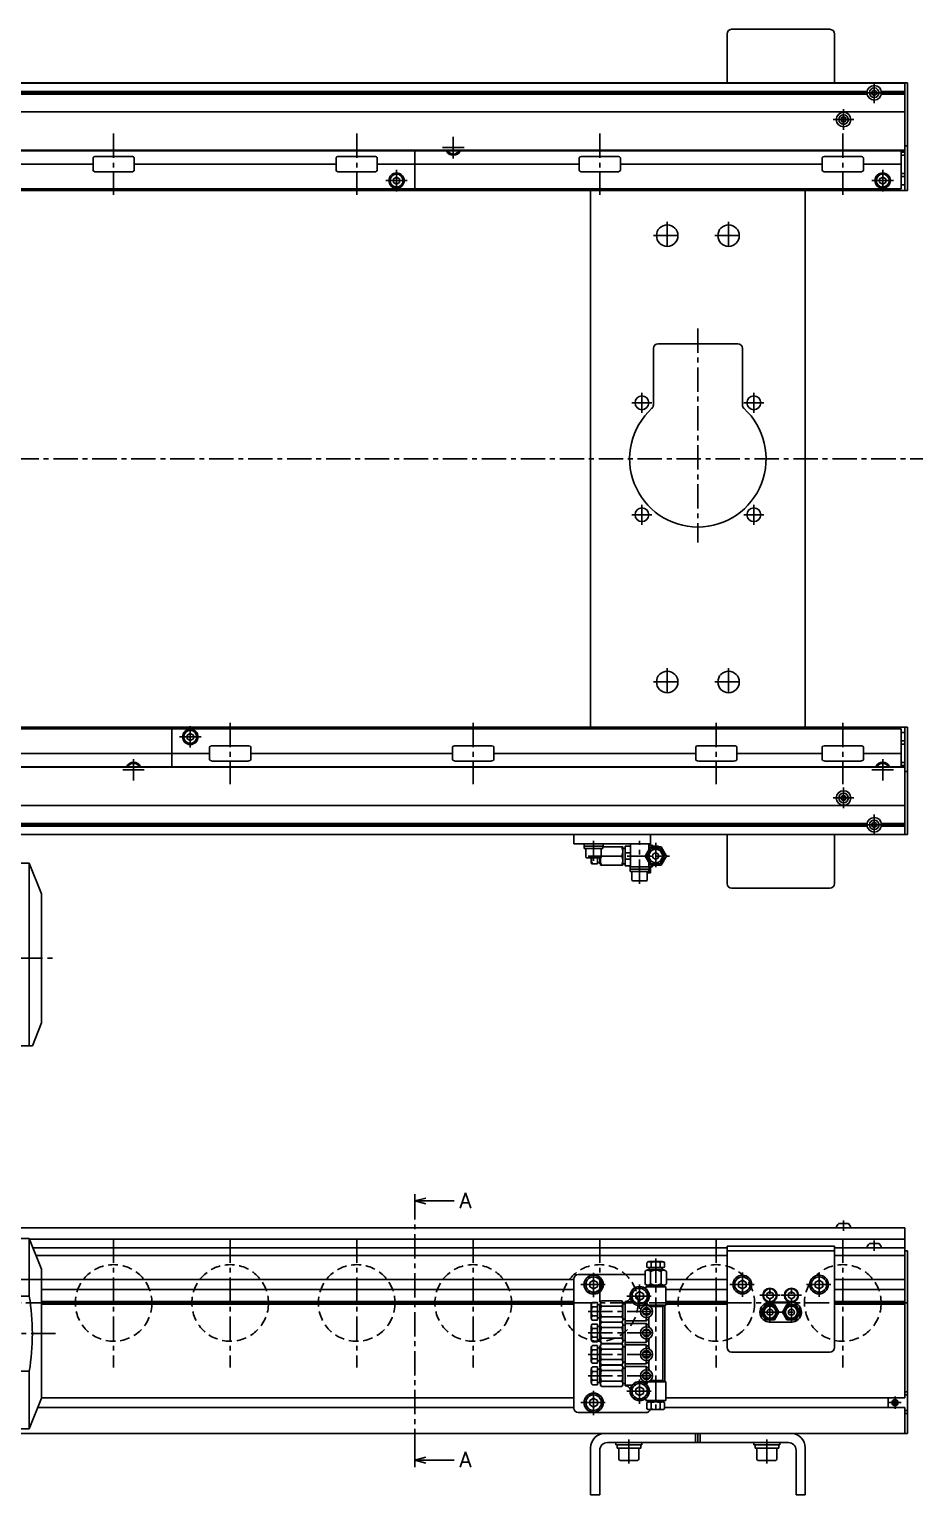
# Model space of a CAD drawing. Extents: x -10 to 1914, y -8 to 1001.
# Drawn here: x 674 to 1257, y 28 to 983 of the extents above; entities that cross this region are included whole.
import ezdxf

# ---------------------------------------------------------------- set-up
doc = ezdxf.new("R2010")
doc.units = 0
doc.header["$LTSCALE"] = 0.5
doc.linetypes.add('CENTER', pattern=[50.8, 31.75, -6.35, 6.35, -6.35])
doc.linetypes.add('DASHED', pattern=[19.05, 12.7, -6.35])
for name, color, linetype in [('MSM_CENTER', 1, 'CENTER'), ('MSM_CONTINUOUS', 7, 'CONTINUOUS'), ('MSM_DASHED', 4, 'DASHED'), ('MSM_PART_NUMBER', 7, 'CONTINUOUS')]:
    doc.layers.add(name, color=color, linetype=linetype)
doc.styles.get("Standard").update_dxf_attribs({"font": 'txt.shx', "height": 10, "bigfont": 'bigfont.shx'})

# ---------------------------------------------------------------- blocks, each defined once
blk = doc.blocks.new('*U88')
at = {"layer": 'MSM_PART_NUMBER'}
blk.add_text('A', height=10, dxfattribs=at).set_placement((954.83, 214.87))
blk = doc.blocks.new('*U89')
at = {"layer": 'MSM_PART_NUMBER'}
blk.add_text('A', height=10, dxfattribs=at).set_placement((954.83, 45.87))

msp = doc.modelspace()

# ---------------------------------------------------------------- linework, layer by layer
at = {"layer": 'MSM_CENTER'}
for p, q in [((1225.25, 948.8), (1225.25, 935.3)), ((1218.5, 942.05), (1232, 942.05)), ((1205.25, 931.3), (1205.25, 917.8)), ((1198.5, 924.55), (1212, 924.55)), ((729.25, 915.5), (729.25, 875.5)), ((887.75, 915.5), (887.75, 875.5)), ((950.75, 899.25), (950.75, 913.25)), ((1046.25, 915.5), (1046.25, 875.5)), ((1204.75, 915.5), (1204.75, 875.5)), ((943.75, 906.25), (957.75, 906.25)), ((913.75, 877.75), (913.75, 891.75)), ((1230.75, 877.75), (1230.75, 891.75)), ((906.75, 884.75), (920.75, 884.75)), ((1223.75, 884.75), (1237.75, 884.75)), ((1090.25, 857.9), (1090.25, 839.9)), ((1130.25, 857.9), (1130.25, 839.9)), ((1081.25, 848.9), (1099.25, 848.9)), ((1121.25, 848.9), (1139.25, 848.9)), ((1110.25, 788.4), (1110.25, 648.9)), ((1073.75, 746.4), (1073.75, 733.4)), ((1146.75, 746.4), (1146.75, 733.4)), ((1067.25, 739.9), (1080.25, 739.9)), ((1140.25, 739.9), (1153.25, 739.9)), ((359.75, 703.4), (1256.85, 703.4)), ((1073.75, 673.4), (1073.75, 660.4)), ((1146.75, 673.4), (1146.75, 660.4)), ((1067.25, 666.9), (1080.25, 666.9)), ((1140.25, 666.9), (1153.25, 666.9)), ((1090.25, 566.9), (1090.25, 548.9)), ((1130.25, 566.9), (1130.25, 548.9)), ((1081.25, 557.9), (1099.25, 557.9)), ((1121.25, 557.9), (1139.25, 557.9)), ((779.25, 515.05), (779.25, 529.05)), ((805.25, 531.3), (805.25, 491.3)), ((963.75, 531.3), (963.75, 491.3)), ((1122.25, 531.3), (1122.25, 491.3)), ((1204.75, 531.3), (1204.75, 491.3)), ((772.25, 522.05), (786.25, 522.05)), ((742.25, 493.55), (742.25, 507.55)), ((1230.75, 493.55), (1230.75, 507.55)), ((735.25, 500.55), (749.25, 500.55)), ((1223.75, 500.55), (1237.75, 500.55)), ((1205.25, 489), (1205.25, 475.5)), ((1198.5, 482.25), (1212, 482.25)), ((1225.25, 471.5), (1225.25, 458)), ((1218.5, 464.75), (1232, 464.75)), ((1042.25, 441.3), (1042.25, 454.4)), ((1072.25, 426.3), (1072.25, 454.4)), ((1082.75, 452.9), (1082.75, 435.9)), ((1038.75, 444.4), (1091.68, 444.4)), ((362.25, 377.75), (692.25, 377.75)), ((925.75, 55), (925.75, 215)), ((1205.25, 206.75), (1205.25, 200)), ((729.25, 195), (729.25, 111)), ((805.25, 195), (805.25, 111)), ((887.75, 195), (887.75, 111)), ((963.75, 195), (963.75, 111)), ((1046.25, 195), (1046.25, 111)), ((1122.25, 195), (1122.25, 111)), ((1204.75, 195), (1204.75, 111)), ((1225.25, 193.75), (1225.25, 187)), ((1082.75, 182), (1082.75, 81.5)), ((1042.25, 156.75), (1042.25, 173.25)), ((1139.25, 156.9), (1139.25, 173.1)), ((1189.25, 156.9), (1189.25, 173.1)), ((1034, 165), (1050.5, 165)), ((1072.25, 149.25), (1072.25, 165.75)), ((1131.15, 165), (1147.35, 165)), ((1157.25, 139.97), (1157.25, 164.6)), ((1171.25, 139.97), (1171.25, 164.6)), ((1181.15, 165), (1197.35, 165)), ((367.25, 153), (1247.25, 153)), ((1064, 157.5), (1080.5, 157.5)), ((1076.75, 141.5), (1076.75, 153.5)), ((1150.65, 158), (1163.84, 158)), ((1164.65, 158), (1177.84, 158)), ((1038.75, 147.5), (1082.75, 147.5)), ((1150.21, 147), (1178.29, 147)), ((1076.75, 127.5), (1076.75, 139.5)), ((472.25, 133), (692.25, 133)), ((1038.75, 133.5), (1082.75, 133.5)), ((1076.75, 113.5), (1076.75, 125.5)), ((1038.75, 119.5), (1082.75, 119.5)), ((1038.75, 105.5), (1082.75, 105.5)), ((1076.75, 99.5), (1076.75, 111.5)), ((1042.25, 79.75), (1042.25, 96.25)), ((1072.25, 87.25), (1072.25, 103.75)), ((1034, 88), (1050.5, 88)), ((1064, 95.5), (1080.5, 95.5)), ((1234.85, 88), (1242.85, 88)), ((1238.85, 84), (1238.85, 92)), ((1065.25, 48.4), (1065.25, 64)), ((1155.25, 48.4), (1155.25, 64))]:
    msp.add_line(p, q, dxfattribs=at)
at = {"layer": 'MSM_CONTINUOUS'}
for p, q in [((1129.25, 948.4), (1129.25, 980.4)), ((1132.25, 983.4), (1196.25, 983.4)), ((1199.25, 948.4), (1199.25, 980.4)), ((1246.85, 948.4), (370.65, 948.4)), ((1245.25, 948.35), (372.25, 948.35)), ((1245.25, 878.4), (1245.25, 948.4)), ((1246.85, 878.4), (1246.85, 948.4)), ((1220.58, 942.92), (396.92, 942.92)), ((1220.58, 941.18), (396.92, 941.18)), ((1220.5, 942.05), (397, 942.05)), ((1225.25, 943.78), (1223.75, 942.92)), ((1223.75, 942.92), (1223.75, 941.18)), ((1223.75, 941.18), (1225.25, 940.32)), ((1226.75, 942.92), (1225.25, 943.78)), ((1225.25, 940.32), (1226.75, 941.18)), ((1226.75, 941.18), (1226.75, 942.92)), ((1245.25, 942.92), (1229.92, 942.92)), ((1245.25, 941.18), (1229.92, 941.18)), ((1245.25, 942.05), (1230, 942.05)), ((1245.25, 929.55), (372.25, 929.55)), ((1204.38, 926.05), (1203.52, 924.55)), ((1203.52, 924.55), (1204.38, 923.05)), ((1204.38, 926.05), (1206.12, 926.05)), ((1204.38, 923.05), (1206.12, 923.05)), ((1206.98, 924.55), (1206.12, 926.05)), ((1206.12, 923.05), (1206.98, 924.55)), ((1245.25, 904.15), (372.25, 904.15)), ((1245.25, 904.55), (422.25, 904.55)), ((715.81, 899.5), (715.81, 891.5)), ((740.72, 900.5), (717.78, 900.5)), ((742.69, 891.5), (742.69, 899.5)), ((874.31, 899.5), (874.31, 891.5)), ((899.22, 900.5), (876.28, 900.5)), ((901.19, 891.5), (901.19, 899.5)), ((925.75, 904.15), (925.75, 879.4)), ((950.75, 903.94), (950.39, 904.15)), ((951.11, 904.15), (950.75, 903.94)), ((1032.81, 899.5), (1032.81, 891.5)), ((1057.72, 900.5), (1034.78, 900.5)), ((1059.69, 891.5), (1059.69, 899.5)), ((1191.31, 899.5), (1191.31, 891.5)), ((1216.22, 900.5), (1193.28, 900.5)), ((1218.19, 891.5), (1218.19, 899.5)), ((1242.75, 904.15), (1242.75, 879.4)), ((1245.25, 903.4), (1242.75, 903.4)), ((1245.25, 901.4), (1242.75, 901.4)), ((1246.85, 907.4), (1245.25, 907.4)), ((715.81, 895.5), (584.19, 895.5)), ((740.72, 890.5), (717.78, 890.5)), ((874.31, 895.5), (742.69, 895.5)), ((899.22, 890.5), (876.28, 890.5)), ((1032.81, 895.5), (901.19, 895.5)), ((1057.72, 890.5), (1034.78, 890.5)), ((1191.31, 895.5), (1059.69, 895.5)), ((1216.22, 890.5), (1193.28, 890.5)), ((1242.75, 895.5), (1218.19, 895.5)), ((1245.25, 889.4), (1242.75, 889.4)), ((1242.75, 879.4), (450.25, 879.4)), ((911.75, 885.9), (913.75, 887.06)), ((911.75, 883.6), (911.75, 885.9)), ((913.75, 882.44), (911.75, 883.6)), ((913.75, 887.06), (915.75, 885.9)), ((915.75, 883.6), (913.75, 882.44)), ((915.75, 885.9), (915.75, 883.6)), ((1228.75, 885.9), (1230.75, 887.06)), ((1228.75, 883.6), (1228.75, 885.9)), ((1230.75, 882.44), (1228.75, 883.6)), ((1230.75, 887.06), (1232.75, 885.9)), ((1232.75, 883.6), (1230.75, 882.44)), ((1232.75, 885.9), (1232.75, 883.6)), ((1245.25, 887.4), (1242.75, 887.4)), ((1245.25, 881.9), (1242.75, 881.9)), ((1246.85, 878.4), (450.25, 878.4)), ((1040.25, 528.4), (1040.25, 878.4)), ((1180.25, 528.4), (1180.25, 878.4)), ((1081.25, 775.4), (1081.25, 738.5)), ((1136.25, 778.4), (1084.25, 778.4)), ((1139.25, 738.5), (1139.25, 775.4)), ((1246.85, 528.4), (450.25, 528.4)), ((450.25, 527.4), (1242.75, 527.4)), ((767.25, 502.65), (767.25, 527.4)), ((1242.75, 502.65), (1242.75, 527.4)), ((1245.25, 458.4), (1245.25, 528.4)), ((1246.85, 458.4), (1246.85, 528.4)), ((777.25, 523.2), (779.25, 524.36)), ((777.25, 520.9), (777.25, 523.2)), ((779.25, 519.74), (777.25, 520.9)), ((779.25, 524.36), (781.25, 523.2)), ((781.25, 520.9), (779.25, 519.74)), ((781.25, 523.2), (781.25, 520.9)), ((793.78, 516.3), (816.72, 516.3)), ((952.28, 516.3), (975.22, 516.3)), ((1110.78, 516.3), (1133.72, 516.3)), ((1193.28, 516.3), (1216.22, 516.3)), ((1245.25, 524.9), (1242.75, 524.9)), ((1245.25, 519.4), (1242.75, 519.4)), ((1245.25, 517.4), (1242.75, 517.4)), ((660.19, 511.3), (791.81, 511.3)), ((791.81, 515.3), (791.81, 507.3)), ((818.69, 507.3), (818.69, 515.3)), ((818.69, 511.3), (950.31, 511.3)), ((950.31, 515.3), (950.31, 507.3)), ((977.19, 507.3), (977.19, 515.3)), ((977.19, 511.3), (1108.81, 511.3)), ((1108.81, 515.3), (1108.81, 507.3)), ((1135.69, 507.3), (1135.69, 515.3)), ((1135.69, 511.3), (1191.31, 511.3)), ((1191.31, 515.3), (1191.31, 507.3)), ((1218.19, 507.3), (1218.19, 515.3)), ((1218.19, 511.3), (1242.75, 511.3)), ((1245.25, 502.65), (372.25, 502.65)), ((1245.25, 502.25), (422.25, 502.25)), ((741.89, 502.65), (742.25, 502.86)), ((742.25, 502.86), (742.61, 502.65)), ((793.78, 506.3), (816.72, 506.3)), ((952.28, 506.3), (975.22, 506.3)), ((1110.78, 506.3), (1133.72, 506.3)), ((1193.28, 506.3), (1216.22, 506.3)), ((1230.39, 502.65), (1230.75, 502.86)), ((1230.75, 502.86), (1231.11, 502.65)), ((1245.25, 505.4), (1242.75, 505.4)), ((1245.25, 503.4), (1242.75, 503.4)), ((1246.85, 499.4), (1245.25, 499.4)), ((1204.38, 483.75), (1203.52, 482.25)), ((1203.52, 482.25), (1204.38, 480.75)), ((1206.12, 483.75), (1204.38, 483.75)), ((1206.12, 480.75), (1204.38, 480.75)), ((1206.98, 482.25), (1206.12, 483.75)), ((1206.12, 480.75), (1206.98, 482.25)), ((1245.25, 477.25), (372.25, 477.25)), ((1220.58, 465.62), (396.92, 465.62)), ((1220.58, 463.88), (396.92, 463.88)), ((1220.5, 464.75), (397, 464.75)), ((1225.25, 466.48), (1223.75, 465.62)), ((1223.75, 465.62), (1223.75, 463.88)), ((1223.75, 463.88), (1225.25, 463.02)), ((1226.75, 465.62), (1225.25, 466.48)), ((1225.25, 463.02), (1226.75, 463.88)), ((1226.75, 463.88), (1226.75, 465.62)), ((1245.25, 465.62), (1229.92, 465.62)), ((1245.25, 463.88), (1229.92, 463.88)), ((1245.25, 464.75), (1230, 464.75)), ((1246.85, 458.4), (370.65, 458.4)), ((1245.25, 458.45), (372.25, 458.45)), ((1029.25, 458.4), (1029.25, 452.4)), ((1079.25, 452.4), (1029.25, 452.4)), ((1036, 452.4), (1036, 450.8)), ((1036, 450.8), (1048.5, 450.8)), ((1036.15, 450.8), (1036.15, 449.3)), ((1036.15, 449.3), (1048.35, 449.3)), ((1037.25, 449.3), (1037.25, 443.8)), ((1047.25, 443.8), (1047.25, 449.3)), ((1048.35, 449.3), (1048.35, 450.8)), ((1061.25, 450.4), (1048.35, 450.4)), ((1048.5, 450.8), (1048.5, 452.4)), ((1061.25, 450.4), (1061.25, 438.4)), ((1062.75, 449.4), (1061.25, 449.4)), ((1066.25, 450.9), (1062.75, 450.9)), ((1062.75, 450.9), (1062.75, 437.9)), ((1066.25, 452.4), (1066.25, 437.4)), ((1075.82, 444.4), (1079.29, 450.4)), ((1076.98, 444.4), (1079.86, 449.4)), ((1078.25, 448.61), (1078.25, 452.4)), ((1078.25, 451.4), (1080.75, 451.4)), ((1079.25, 458.4), (1079.25, 452.4)), ((1079.29, 450.4), (1086.21, 450.4)), ((1079.86, 449.4), (1085.64, 449.4)), ((1080.75, 450.58), (1080.75, 451.4)), ((1085.64, 449.4), (1088.52, 444.4)), ((1086.21, 450.4), (1089.68, 444.4)), ((1129.25, 458.4), (1129.25, 426.4)), ((1199.25, 458.4), (1199.25, 426.4)), ((674.25, 439.75), (630.25, 439.75)), ((682.25, 419.75), (674.25, 439.75)), ((674.25, 439.75), (674.25, 320.75)), ((1037.75, 443.3), (1046.75, 443.3)), ((1040.75, 443.3), (1040.75, 440)), ((1044.75, 443.3), (1044.75, 439.4)), ((1044.75, 440.15), (1046.25, 440.15)), ((1046.25, 443.3), (1046.25, 439.4)), ((1046.75, 443.3), (1046.75, 438.4)), ((1060.71, 444.4), (1047.29, 444.4)), ((1066.25, 446.4), (1062.75, 446.4)), ((1066.25, 442.4), (1062.75, 442.4)), ((1079.29, 438.4), (1075.82, 444.4)), ((1079.86, 439.4), (1076.98, 444.4)), ((1078.25, 437.4), (1078.25, 440.19)), ((1088.52, 444.4), (1085.64, 439.4)), ((1089.68, 444.4), (1086.21, 438.4)), ((1044.75, 439.4), (1040.87, 439.4)), ((1046.25, 439.4), (1046.75, 439.4)), ((1046.75, 438.4), (1061.25, 438.4)), ((1061.25, 439.4), (1062.75, 439.4)), ((1062.75, 437.9), (1066.25, 437.9)), ((1066, 437.4), (1080.75, 437.4)), ((1066, 437.4), (1066, 435.8)), ((1066, 435.8), (1078.5, 435.8)), ((1066.15, 435.8), (1066.15, 434.3)), ((1066.15, 434.3), (1078.35, 434.3)), ((1067.25, 434.3), (1067.25, 428.9)), ((1077.25, 428.9), (1077.25, 434.3)), ((1079.25, 433.4), (1077.25, 433.4)), ((1078.35, 434.3), (1078.35, 435.8)), ((1078.5, 435.8), (1078.5, 437.4)), ((1078.5, 436.4), (1078.75, 436.4)), ((1078.75, 433.4), (1078.75, 436.4)), ((1079.25, 433.4), (1079.25, 437.4)), ((1086.21, 438.4), (1079.29, 438.4)), ((1085.64, 439.4), (1079.86, 439.4)), ((1080.75, 437.4), (1080.75, 438.4)), ((1067.85, 428.3), (1076.65, 428.3)), ((1196.25, 423.4), (1132.25, 423.4)), ((682.25, 419.75), (682.25, 335.75)), ((676.25, 320.75), (682.25, 335.75)), ((676.25, 320.75), (531.25, 320.75)), ((925.75, 215), (925.75, 224)), ((925.75, 219.5), (932.75, 221.38)), ((925.75, 219.5), (951.35, 219.5)), ((932.75, 217.62), (925.75, 219.5)), ((1245.25, 202), (372.25, 202)), ((1208.37, 204.75), (1202.12, 204.75)), ((1245.25, 91.25), (1245.25, 202)), ((674.25, 195), (630.25, 195)), ((682.25, 175), (674.25, 195)), ((674.25, 195), (674.25, 157.39)), ((1245.25, 194.6), (674.41, 194.6)), ((1228.37, 191.75), (1222.12, 191.75)), ((1129.25, 189), (676.65, 189)), ((1129.25, 184), (678.65, 184)), ((1199.25, 190), (1129.25, 190)), ((1129.25, 124), (1129.25, 190)), ((1199.25, 187), (1129.25, 187)), ((1199.25, 124), (1199.25, 190)), ((1245.25, 189), (1199.25, 189)), ((1245.25, 184), (1199.25, 184)), ((1246.85, 187), (1245.25, 187)), ((1246.85, 68), (1246.85, 187)), ((682.25, 175), (682.25, 91)), ((1075.82, 173.5), (1075.82, 165.5)), ((1076.98, 179.2), (1076.98, 176.3)), ((1087.95, 174.5), (1077.55, 174.5)), ((1087.15, 180), (1078.35, 180)), ((1078.48, 176), (1087.02, 176)), ((1078.5, 176), (1078.5, 174.5)), ((1079.29, 173.5), (1079.29, 165.5)), ((1079.86, 179.2), (1079.86, 176.3)), ((1085.64, 179.2), (1085.64, 176.3)), ((1086.21, 173.5), (1086.21, 165.5)), ((1087, 174.5), (1087, 176)), ((1088.52, 179.2), (1088.52, 176.3)), ((1089.68, 173.5), (1089.68, 165.5)), ((1029.25, 168.25), (667.25, 168.25)), ((1029.25, 168.5), (1029.25, 84.5)), ((1075.82, 171.5), (1032.25, 171.5)), ((1042.25, 167.89), (1039.75, 166.44)), ((1039.75, 166.44), (1039.75, 163.56)), ((1039.75, 163.56), (1042.25, 162.11)), ((1044.75, 166.44), (1042.25, 167.89)), ((1042.25, 162.11), (1044.75, 163.56)), ((1044.75, 163.56), (1044.75, 166.44)), ((1076.25, 163.5), (1076.25, 162.3)), ((1089.25, 163.5), (1076.25, 163.5)), ((1087.95, 164.5), (1077.55, 164.5)), ((1077.75, 164.5), (1077.75, 163.5)), ((1087.75, 163.5), (1087.75, 164.5)), ((1089.25, 151.5), (1089.25, 163.5)), ((1129.25, 168.25), (1089.68, 168.25)), ((1136.75, 166.44), (1139.25, 167.89)), ((1136.75, 163.56), (1136.75, 166.44)), ((1139.25, 162.11), (1136.75, 163.56)), ((1139.25, 167.89), (1141.75, 166.44)), ((1141.75, 163.56), (1139.25, 162.11)), ((1141.75, 163.56), (1141.75, 166.44)), ((1186.75, 166.44), (1189.25, 167.89)), ((1186.75, 163.56), (1186.75, 166.44)), ((1189.25, 162.11), (1186.75, 163.56)), ((1189.25, 167.89), (1191.75, 166.44)), ((1191.75, 163.56), (1189.25, 162.11)), ((1191.75, 163.56), (1191.75, 166.44)), ((1245.25, 168.25), (1199.25, 168.25)), ((674.25, 157.39), (664.75, 157.39)), ((1029.25, 161.75), (682.25, 161.75)), ((1029.25, 153.87), (682.25, 153.87)), ((1029.25, 153), (682.25, 153)), ((1044.75, 153.27), (1041.55, 153.27)), ((1044.75, 153.27), (1044.75, 141.73)), ((1047.29, 154.43), (1046.75, 153.5)), ((1046.75, 153.5), (1046.75, 141.5)), ((1060.71, 154.43), (1047.29, 154.43)), ((1061.25, 153.5), (1060.71, 154.43)), ((1061.25, 153.5), (1061.25, 141.5)), ((1062.75, 154), (1062.75, 99)), ((1063.25, 154), (1062.75, 154)), ((1067.3, 153.68), (1062.75, 153.68)), ((1072.25, 160.39), (1069.75, 158.94)), ((1069.75, 158.94), (1069.75, 156.06)), ((1069.75, 156.06), (1072.25, 154.61)), ((1074.75, 158.94), (1072.25, 160.39)), ((1072.25, 154.61), (1074.75, 156.06)), ((1074.75, 156.06), (1074.75, 158.94)), ((1076.55, 152.96), (1076.55, 151.49)), ((1129.25, 161.75), (1089.25, 161.75)), ((1129.25, 153.87), (1089.25, 153.87)), ((1129.25, 153), (1089.25, 153)), ((1155.25, 159.15), (1157.25, 160.31)), ((1155.25, 156.85), (1155.25, 159.15)), ((1157.25, 155.69), (1155.25, 156.85)), ((1157.25, 160.31), (1159.25, 159.15)), ((1159.25, 156.85), (1157.25, 155.69)), ((1158.18, 153.5), (1170.32, 153.5)), ((1159.25, 156.85), (1159.25, 159.15)), ((1169.25, 159.15), (1171.25, 160.31)), ((1169.25, 156.85), (1169.25, 159.15)), ((1171.25, 155.69), (1169.25, 156.85)), ((1171.25, 160.31), (1173.25, 159.15)), ((1173.25, 156.85), (1171.25, 155.69)), ((1173.25, 156.85), (1173.25, 159.15)), ((1245.25, 161.75), (1199.25, 161.75)), ((1245.25, 153.87), (1199.25, 153.87)), ((1245.25, 153), (1199.25, 153)), ((1029.25, 152.13), (682.25, 152.13)), ((1040.75, 151.9), (1040.75, 143.1)), ((1044.75, 150.39), (1041.55, 150.39)), ((1044.75, 144.61), (1041.55, 144.61)), ((1046.25, 151.75), (1044.75, 151.75)), ((1046.75, 152.5), (1046.25, 152.5)), ((1046.25, 152.5), (1046.25, 142.5)), ((1060.71, 150.96), (1047.29, 150.96)), ((1060.71, 144.04), (1047.29, 144.04)), ((1062.75, 152.5), (1061.25, 152.5)), ((1078.75, 149), (1074.75, 149)), ((1074.75, 146), (1078.75, 146)), ((1076.55, 143.51), (1076.55, 141.32)), ((1077.6, 151.5), (1077.79, 151.36)), ((1089.25, 151.5), (1077.6, 151.5)), ((1078.56, 143.93), (1078.17, 142.91)), ((1087.33, 150.63), (1079.24, 150.63)), ((1087.33, 150.63), (1088.75, 151.4)), ((1087.33, 102.37), (1087.33, 150.63)), ((1088.75, 151.21), (1089.25, 151.5)), ((1088.75, 101.6), (1088.75, 151.4)), ((1129.25, 152.13), (1089.25, 152.13)), ((1154.35, 152.03), (1151.44, 147)), ((1151.44, 147), (1154.35, 141.97)), ((1151.75, 150.46), (1151.75, 147.53)), ((1151.75, 146.47), (1151.75, 143.54)), ((1152.63, 147), (1154.94, 151)), ((1154.94, 143), (1152.63, 147)), ((1160.15, 152.03), (1154.35, 152.03)), ((1154.94, 151), (1159.56, 151)), ((1159.56, 151), (1161.87, 147)), ((1161.87, 147), (1159.56, 143)), ((1163.06, 147), (1160.15, 152.03)), ((1160.15, 141.97), (1163.06, 147)), ((1168.35, 152.03), (1165.44, 147)), ((1165.44, 147), (1168.35, 141.97)), ((1166.63, 147), (1168.94, 151)), ((1168.94, 143), (1166.63, 147)), ((1174.15, 152.03), (1168.35, 152.03)), ((1168.94, 151), (1173.56, 151)), ((1173.56, 151), (1175.87, 147)), ((1175.87, 147), (1173.56, 143)), ((1177.06, 147), (1174.15, 152.03)), ((1174.15, 141.97), (1177.06, 147)), ((1176.75, 147.53), (1176.75, 150.46)), ((1176.75, 149.83), (1177.02, 149.98)), ((1177.14, 149.76), (1176.75, 149.54)), ((1176.75, 143.54), (1176.75, 146.47)), ((1245.25, 152.13), (1199.25, 152.13)), ((1040.75, 137.9), (1040.75, 129.1)), ((1044.75, 141.73), (1041.55, 141.73)), ((1044.75, 139.27), (1041.55, 139.27)), ((1044.75, 136.39), (1041.55, 136.39)), ((1044.75, 143.25), (1046.25, 143.25)), ((1044.75, 139.27), (1044.75, 127.73)), ((1046.25, 137.75), (1044.75, 137.75)), ((1046.25, 142.5), (1046.75, 142.5)), ((1046.75, 138.5), (1046.25, 138.5)), ((1046.25, 138.5), (1046.25, 128.5)), ((1046.75, 141.5), (1047.29, 140.57)), ((1047.29, 140.43), (1046.75, 139.5)), ((1046.75, 139.5), (1046.75, 127.5)), ((1060.71, 140.57), (1047.29, 140.57)), ((1060.71, 140.43), (1047.29, 140.43)), ((1060.71, 136.96), (1047.29, 136.96)), ((1060.71, 140.57), (1061.25, 141.5)), ((1061.25, 139.5), (1060.71, 140.43)), ((1061.25, 142.5), (1062.75, 142.5)), ((1061.25, 139.5), (1061.25, 127.5)), ((1062.75, 138.5), (1061.25, 138.5)), ((1062.75, 141.32), (1076.55, 141.32)), ((1076.55, 139.68), (1062.75, 139.68)), ((1078.75, 135), (1074.75, 135)), ((1076.55, 139.68), (1076.55, 137.49)), ((1078.17, 142.91), (1078.17, 138.09)), ((1154.35, 141.97), (1160.15, 141.97)), ((1159.56, 143), (1154.94, 143)), ((1171.25, 140.5), (1157.25, 140.5)), ((1168.35, 141.97), (1174.15, 141.97)), ((1173.56, 143), (1168.94, 143)), ((1044.75, 130.61), (1041.55, 130.61)), ((1044.75, 127.73), (1041.55, 127.73)), ((1044.75, 125.27), (1041.55, 125.27)), ((1044.75, 129.25), (1046.25, 129.25)), ((1044.75, 125.27), (1044.75, 113.73)), ((1046.25, 128.5), (1046.75, 128.5)), ((1046.75, 124.5), (1046.25, 124.5)), ((1046.25, 124.5), (1046.25, 114.5)), ((1046.75, 127.5), (1047.29, 126.57)), ((1047.29, 126.43), (1046.75, 125.5)), ((1046.75, 125.5), (1046.75, 113.5)), ((1060.71, 130.04), (1047.29, 130.04)), ((1060.71, 126.57), (1047.29, 126.57)), ((1060.71, 126.43), (1047.29, 126.43)), ((1060.71, 126.57), (1061.25, 127.5)), ((1061.25, 125.5), (1060.71, 126.43)), ((1061.25, 128.5), (1062.75, 128.5)), ((1061.25, 125.5), (1061.25, 113.5)), ((1062.75, 124.5), (1061.25, 124.5)), ((1062.75, 127.32), (1076.55, 127.32)), ((1076.55, 125.68), (1062.75, 125.68)), ((1074.75, 132), (1078.75, 132)), ((1076.55, 129.51), (1076.55, 127.32)), ((1076.55, 125.68), (1076.55, 123.49)), ((1078.17, 128.91), (1078.17, 124.09)), ((1040.75, 123.9), (1040.75, 115.1)), ((1044.75, 122.39), (1041.55, 122.39)), ((1044.75, 116.61), (1041.55, 116.61)), ((1046.25, 123.75), (1044.75, 123.75)), ((1044.75, 115.25), (1046.25, 115.25)), ((1060.71, 122.96), (1047.29, 122.96)), ((1060.71, 116.04), (1047.29, 116.04)), ((1078.75, 121), (1074.75, 121)), ((1074.75, 118), (1078.75, 118)), ((1076.55, 115.51), (1076.55, 113.32)), ((1078.17, 114.91), (1078.17, 110.09)), ((1196.25, 121), (1132.25, 121)), ((664.75, 108.61), (674.25, 108.61)), ((674.25, 108.61), (674.25, 71)), ((1040.75, 109.9), (1040.75, 101.1)), ((1044.75, 113.73), (1041.55, 113.73)), ((1044.75, 111.27), (1041.55, 111.27)), ((1044.75, 108.39), (1041.55, 108.39)), ((1044.75, 111.27), (1044.75, 99.73)), ((1046.25, 109.75), (1044.75, 109.75)), ((1046.25, 114.5), (1046.75, 114.5)), ((1046.75, 110.5), (1046.25, 110.5)), ((1046.25, 110.5), (1046.25, 100.5)), ((1046.75, 113.5), (1047.29, 112.57)), ((1047.29, 112.43), (1046.75, 111.5)), ((1046.75, 111.5), (1046.75, 99.5)), ((1060.71, 112.57), (1047.29, 112.57)), ((1060.71, 112.43), (1047.29, 112.43)), ((1060.71, 108.96), (1047.29, 108.96)), ((1060.71, 112.57), (1061.25, 113.5)), ((1061.25, 111.5), (1060.71, 112.43)), ((1061.25, 114.5), (1062.75, 114.5)), ((1061.25, 111.5), (1061.25, 99.5)), ((1062.75, 110.5), (1061.25, 110.5)), ((1062.75, 113.32), (1076.55, 113.32)), ((1076.55, 111.68), (1062.75, 111.68)), ((1078.75, 107), (1074.75, 107)), ((1076.55, 111.68), (1076.55, 109.49)), ((1044.75, 102.61), (1041.55, 102.61)), ((1044.75, 99.73), (1041.55, 99.73)), ((1044.75, 101.25), (1046.25, 101.25)), ((1046.25, 100.5), (1046.75, 100.5)), ((1046.75, 99.5), (1047.29, 98.57)), ((1060.71, 102.04), (1047.29, 102.04)), ((1060.71, 98.57), (1047.29, 98.57)), ((1060.71, 98.57), (1061.25, 99.5)), ((1061.25, 100.5), (1062.75, 100.5)), ((1062.75, 99.32), (1067.3, 99.32)), ((1062.75, 99), (1063.25, 99)), ((1072.25, 98.39), (1069.75, 96.94)), ((1069.75, 96.94), (1069.75, 94.06)), ((1074.75, 96.94), (1072.25, 98.39)), ((1074.75, 104), (1078.75, 104)), ((1074.75, 94.06), (1074.75, 96.94)), ((1076.55, 101.51), (1076.55, 100.04)), ((1077.6, 101.5), (1077.79, 101.64)), ((1089.25, 101.5), (1077.6, 101.5)), ((1087.33, 102.37), (1079.24, 102.37)), ((1088.75, 101.6), (1087.33, 102.37)), ((1089.25, 101.5), (1088.75, 101.79)), ((1089.25, 89.5), (1089.25, 101.5)), ((674.25, 71), (682.25, 91)), ((1029.25, 91.25), (682.25, 91.25)), ((1042.25, 90.89), (1039.75, 89.44)), ((1039.75, 89.44), (1039.75, 86.56)), ((1039.75, 86.56), (1042.25, 85.11)), ((1044.75, 89.44), (1042.25, 90.89)), ((1042.25, 85.11), (1044.75, 86.56)), ((1044.75, 86.56), (1044.75, 89.44)), ((1069.75, 94.06), (1072.25, 92.61)), ((1072.25, 92.61), (1074.75, 94.06)), ((1076.25, 90.7), (1076.25, 89.5)), ((1089.25, 89.5), (1076.25, 89.5)), ((1077.75, 88.5), (1076.98, 88.05)), ((1076.98, 88.05), (1076.98, 83.95)), ((1077.75, 89.5), (1077.75, 88.5)), ((1087.75, 88.5), (1077.75, 88.5)), ((1079.86, 88.05), (1079.86, 83.95)), ((1085.64, 88.05), (1085.64, 83.95)), ((1087.75, 88.5), (1087.75, 89.5)), ((1088.52, 88.05), (1087.75, 88.5)), ((1088.52, 88.05), (1088.52, 83.95)), ((1245.25, 91.25), (1089.25, 91.25)), ((1234.25, 90), (1234.25, 86)), ((1238.27, 89), (1237.7, 88)), ((1237.7, 88), (1238.27, 87)), ((1239.43, 89), (1238.27, 89)), ((1238.27, 87), (1239.43, 87)), ((1240, 88), (1239.43, 89)), ((1239.43, 87), (1240, 88)), ((1246.85, 95), (1245.25, 95)), ((1245.25, 93), (1246.85, 93)), ((1029.25, 84.75), (679.75, 84.75)), ((1032.25, 81.5), (1076.25, 81.5)), ((1076.98, 83.95), (1077.75, 83.5)), ((1087.75, 83.5), (1077.75, 83.5)), ((1087.75, 83.5), (1088.52, 83.95)), ((1245.25, 84.75), (1088.52, 84.75)), ((1245.25, 68), (1245.25, 84.75)), ((1245.25, 83), (1246.85, 83)), ((1246.85, 81), (1245.25, 81)), ((1246.85, 68), (472.25, 68)), ((630.25, 71), (674.25, 71)), ((1108.75, 62), (1108.75, 68)), ((1110.25, 62), (1110.25, 68)), ((1111.75, 62), (1111.75, 68)), ((1040.25, 58.5), (1040.25, 28)), ((1169.25, 62), (1051.25, 62)), ((1056.75, 62), (1056.75, 60.4)), ((1073.75, 60.4), (1056.75, 60.4)), ((1057.55, 60.4), (1057.55, 58.4)), ((1072.95, 58.4), (1057.55, 58.4)), ((1058.75, 58.4), (1058.75, 51.2)), ((1071.75, 51.2), (1071.75, 58.4)), ((1072.95, 58.4), (1072.95, 60.4)), ((1073.75, 60.4), (1073.75, 62)), ((1146.75, 62), (1146.75, 60.4)), ((1163.75, 60.4), (1146.75, 60.4)), ((1147.55, 60.4), (1147.55, 58.4)), ((1162.95, 58.4), (1147.55, 58.4)), ((1148.75, 58.4), (1148.75, 51.2)), ((1161.75, 51.2), (1161.75, 58.4)), ((1162.95, 58.4), (1162.95, 60.4)), ((1163.75, 60.4), (1163.75, 62)), ((1180.25, 58.5), (1180.25, 28)), ((925.75, 46), (925.75, 55)), ((925.75, 50.5), (932.75, 52.38)), ((932.75, 48.62), (925.75, 50.5)), ((925.75, 50.5), (951.35, 50.5)), ((1046.25, 57), (1046.25, 28)), ((1070.95, 50.4), (1059.55, 50.4)), ((1160.95, 50.4), (1149.55, 50.4)), ((1174.25, 28), (1174.25, 57)), ((1046.25, 28), (1040.25, 28)), ((1180.25, 28), (1174.25, 28))]:
    msp.add_line(p, q, dxfattribs=at)
for centre, radius in [((1225.25, 942.05), 4.75), ((1225.25, 942.05), 3.13), ((1205.25, 924.55), 4.75), ((1205.25, 924.55), 3.13), ((913.75, 884.75), 5), ((913.75, 884.75), 4.25), ((1230.75, 884.75), 5), ((1230.75, 884.75), 4.25), ((1090.25, 848.9), 7), ((1130.25, 848.9), 7), ((1073.75, 739.9), 4.5), ((1146.75, 739.9), 4.5), ((1073.75, 666.9), 4.5), ((1146.75, 666.9), 4.5), ((1090.25, 557.9), 7), ((1130.25, 557.9), 7), ((779.25, 522.05), 5), ((779.25, 522.05), 4.25), ((1205.25, 482.25), 4.75), ((1205.25, 482.25), 3.13), ((1225.25, 464.75), 4.75), ((1225.25, 464.75), 3.13), ((1082.75, 444.4), 4.4), ((1082.75, 444.4), 2), ((1042.25, 165), 6.25), ((1042.25, 165), 6.1), ((1042.25, 165), 5), ((1072.25, 157.5), 6.25), ((1072.25, 157.5), 6.1), ((1072.25, 157.5), 5), ((1139.25, 165), 6.1), ((1139.25, 165), 5), ((1157.25, 158), 4.6), ((1171.25, 158), 4.6), ((1189.25, 165), 6.1), ((1189.25, 165), 5), ((1157.25, 158), 4.25), ((1171.25, 158), 4.25), ((1076.75, 147.5), 4), ((1076.75, 147.5), 2.5), ((1157.25, 147), 3.9), ((1157.25, 147), 2), ((1171.25, 147), 3.9), ((1171.25, 147), 2), ((1076.75, 133.5), 4), ((1076.75, 133.5), 2.5), ((1076.75, 119.5), 4), ((1076.75, 119.5), 2.5), ((1076.75, 105.5), 4), ((1076.75, 105.5), 2.5), ((1072.25, 95.5), 6.25), ((1072.25, 95.5), 6.1), ((1072.25, 95.5), 5), ((1042.25, 88), 6.25), ((1042.25, 88), 6.1), ((1042.25, 88), 5), ((1238.85, 88), 2), ((1238.85, 88), 1.6)]:
    msp.add_circle(centre, radius, dxfattribs=at)
for centre, radius, start, end in [((1132.25, 980.4), 3, 90, 180), ((1196.25, 980.4), 3, 0, 90), ((716.68, 899.38), 0.882, 115.53281, 172.10275), ((717.76, 897.09), 3.41, 89.66873, 115.24537), ((740.74, 897.09), 3.41, 64.75463, 90.33127), ((741.82, 899.38), 0.882, 7.89725, 64.46719), ((875.18, 899.38), 0.882, 115.53281, 172.10275), ((876.26, 897.09), 3.41, 89.66873, 115.24537), ((899.24, 897.09), 3.41, 64.75463, 90.33127), ((900.32, 899.38), 0.882, 7.89725, 64.46719), ((950.75, 906.25), 5, 204.83459, 335.16541), ((950.75, 906.25), 4.25, 209.61158, 330.38842), ((1033.68, 899.38), 0.882, 115.53281, 172.10275), ((1034.76, 897.09), 3.41, 89.66873, 115.24537), ((1057.74, 897.09), 3.41, 64.75463, 90.33127), ((1058.82, 899.38), 0.882, 7.89725, 64.46719), ((1192.18, 899.38), 0.882, 115.53281, 172.10275), ((1193.26, 897.09), 3.41, 89.66873, 115.24537), ((1216.24, 897.09), 3.41, 64.75463, 90.33127), ((1217.32, 899.38), 0.882, 7.89725, 64.46719), ((716.68, 891.62), 0.882, 187.89725, 244.46719), ((717.76, 893.91), 3.41, 244.75463, 270.33127), ((740.74, 893.91), 3.41, 269.66873, 295.24537), ((741.82, 891.62), 0.882, 295.53281, 352.10275), ((875.18, 891.62), 0.882, 187.89725, 244.46719), ((876.26, 893.91), 3.41, 244.75463, 270.33127), ((899.24, 893.91), 3.41, 269.66873, 295.24537), ((900.32, 891.62), 0.882, 295.53281, 352.10275), ((1033.68, 891.62), 0.882, 187.89725, 244.46719), ((1034.76, 893.91), 3.41, 244.75463, 270.33127), ((1057.74, 893.91), 3.41, 269.66873, 295.24537), ((1058.82, 891.62), 0.882, 295.53281, 352.10275), ((1192.18, 891.62), 0.882, 187.89725, 244.46719), ((1193.26, 893.91), 3.41, 244.75463, 270.33127), ((1216.24, 893.91), 3.41, 269.66873, 295.24537), ((1217.32, 891.62), 0.882, 295.53281, 352.10275), ((1084.25, 775.4), 3, 90, 180), ((1136.25, 775.4), 3, 0, 90), ((1110.25, 703.4), 44.5, 132.35205, 47.64795), ((1078.25, 738.5), 3, 312.35205, 360), ((1142.25, 738.5), 3, 180, 227.64795), ((792.68, 515.18), 0.882, 115.53281, 172.10275), ((793.76, 512.89), 3.41, 89.66873, 115.24537), ((816.74, 512.89), 3.41, 64.75463, 90.33127), ((817.82, 515.18), 0.882, 7.89725, 64.46719), ((951.18, 515.18), 0.882, 115.53281, 172.10275), ((952.26, 512.89), 3.41, 89.66873, 115.24537), ((975.24, 512.89), 3.41, 64.75463, 90.33127), ((976.32, 515.18), 0.882, 7.89725, 64.46719), ((1109.68, 515.18), 0.882, 115.53281, 172.10275), ((1110.76, 512.89), 3.41, 89.66873, 115.24537), ((1133.74, 512.89), 3.41, 64.75463, 90.33127), ((1134.82, 515.18), 0.882, 7.89725, 64.46719), ((1192.18, 515.18), 0.882, 115.53281, 172.10275), ((1193.26, 512.89), 3.41, 89.66873, 115.24537), ((1216.24, 512.89), 3.41, 64.75463, 90.33127), ((1217.32, 515.18), 0.882, 7.89725, 64.46719), ((792.68, 507.42), 0.882, 187.89725, 244.46719), ((793.76, 509.71), 3.41, 244.75463, 270.33127), ((816.74, 509.71), 3.41, 269.66873, 295.24537), ((817.82, 507.42), 0.882, 295.53281, 352.10275), ((951.18, 507.42), 0.882, 187.89725, 244.46719), ((952.26, 509.71), 3.41, 244.75463, 270.33127), ((975.24, 509.71), 3.41, 269.66873, 295.24537), ((976.32, 507.42), 0.882, 295.53281, 352.10275), ((1109.68, 507.42), 0.882, 187.89725, 244.46719), ((1110.76, 509.71), 3.41, 244.75463, 270.33127), ((1133.74, 509.71), 3.41, 269.66873, 295.24537), ((1134.82, 507.42), 0.882, 295.53281, 352.10275), ((1192.18, 507.42), 0.882, 187.89725, 244.46719), ((1193.26, 509.71), 3.41, 244.75463, 270.33127), ((1216.24, 509.71), 3.41, 269.66873, 295.24537), ((1217.32, 507.42), 0.882, 295.53281, 352.10275), ((742.25, 500.55), 5, 24.83459, 155.16541), ((742.25, 500.55), 4.25, 29.61158, 150.38842), ((1230.75, 500.55), 5, 24.83459, 155.16541), ((1230.75, 500.55), 4.25, 29.61158, 150.38842), ((1052.58, 447.4), 8.67, 339.74384, 20.25616), ((1082.75, 444.4), 6.5, 67.38014, 112.61986), ((1082.75, 444.4), 5.2, 74.05763, 105.94237), ((1037.75, 443.8), 0.5, 180, 270), ((1042.35, 440.01), 1.6, 180.43562, 202.49501), ((1045.77, 441.9), 4.91, 163.42229, 210.63), ((1046.75, 443.8), 0.5, 270, 0), ((1055.42, 441.4), 8.67, 166.97843, 200.25616), ((1055.42, 447.4), 8.67, 199.55904, 200.25616), ((1055.42, 441.4), 8.67, 159.74384, 160.44096), ((1052.58, 441.4), 8.67, 339.74384, 20.25616), ((1067.85, 428.9), 0.6, 180, 270), ((1076.65, 428.9), 0.6, 270, 360), ((1132.25, 426.4), 3, 180, 270), ((1196.25, 426.4), 3, 270, 0), ((1205.16, 201.1), 4.75, 129.77311, 169.06843), ((1205.34, 201.1), 4.75, 10.93157, 50.22689), ((1225.16, 188.1), 4.75, 129.77311, 169.06843), ((1225.34, 188.1), 4.75, 10.93157, 50.22689), ((1077.55, 172.5), 2, 90.11029, 149.93887), ((1077.15, 172.74), 1.53, 111.55113, 150.36521), ((1077.58, 171.04), 3.28, 77.03002, 107.58008), ((1078.36, 178.4), 1.6, 90.43562, 150.00191), ((1078.08, 178.56), 1.28, 101.23665, 150.00946), ((1078.48, 179.9), 3.9, 247.37747, 270), ((1078.21, 179.52), 3.45, 249.0935, 269.33894), ((1078.42, 177.23), 2.65, 75.46823, 102.70483), ((1078.53, 179.81), 3.76, 264.46564, 290.7762), ((1077.93, 172.72), 1.56, 29.94112, 75.76836), ((1078.76, 178.56), 1.27, 30.00153, 75.51684), ((1082.75, 166.7), 7.63, 63.00964, 116.99036), ((1081.55, 177.03), 2.75, 97.70448, 127.88636), ((1082.75, 194.16), 18.09, 260.81926, 279.18074), ((1082.76, 169.74), 10.14, 82.15911, 98.97638), ((1083.91, 176.99), 2.8, 52.03334, 85.17798), ((1086.74, 178.56), 1.28, 101.23665, 150.00946), ((1086.87, 179.52), 3.45, 249.0935, 269.33894), ((1087.54, 172.74), 1.53, 111.55113, 150.36521), ((1087.08, 177.23), 2.65, 75.46823, 102.70483), ((1087.19, 179.81), 3.76, 264.46564, 290.7762), ((1087.97, 171.04), 3.28, 77.03002, 107.58008), ((1087.02, 179.9), 3.9, 270, 292.61211), ((1087.14, 178.4), 1.6, 29.99809, 89.56438), ((1087.42, 178.56), 1.27, 30.00153, 75.51684), ((1087.95, 172.5), 2, 30.03164, 89.88971), ((1088.32, 172.72), 1.56, 29.94112, 75.76836), ((1032.25, 168.5), 3, 90, 180), ((1077.55, 166.5), 2, 210.03164, 269.88971), ((1077.18, 166.28), 1.56, 209.94112, 255.76836), ((1077.53, 167.96), 3.28, 257.03002, 287.58008), ((1077.96, 166.26), 1.53, 291.55113, 330.36521), ((1082.75, 172.3), 7.63, 243.00964, 296.99036), ((1087.57, 166.28), 1.56, 209.94112, 255.76836), ((1087.92, 167.96), 3.28, 257.03002, 287.58008), ((1087.95, 166.5), 2, 270.11029, 329.93887), ((1088.35, 166.26), 1.53, 291.55113, 330.36521), ((526.01, 133), 150.23, 350.65564, 9.34436), ((1042.35, 151.89), 1.6, 119.99809, 179.56438), ((1042.19, 152.17), 1.28, 119.99054, 168.76335), ((1050.21, 152.57), 3.47, 147.64359, 177.97216), ((1057.79, 152.57), 3.47, 2.02784, 32.35641), ((1063.25, 157), 3, 270, 344.34572), ((1064.77, 146.69), 13.7, 20.55488, 28.50184), ((1157.25, 147), 6.5, 96.30161, 270), ((1171.25, 147), 6.5, 270, 83.69839), ((1043.52, 151.83), 2.65, 167.29517, 194.53177), ((1051.01, 147.49), 10.14, 171.02362, 187.84089), ((1043.52, 143.17), 2.65, 167.29517, 194.53177), ((1042.19, 143.51), 1.28, 119.99054, 168.76335), ((1042.19, 151.49), 1.27, 194.48316, 239.99847), ((1043.76, 146.34), 2.8, 184.82202, 217.96666), ((1043.72, 148.7), 2.75, 142.11364, 172.29552), ((1164.04, 155.44), 117.32, 181.34195, 181.40146), ((1050.3, 152.86), 3.56, 184.53386, 212.09487), ((1055.06, 147.36), 8.31, 175.79142, 187.9999), ((1050.21, 142.18), 3.47, 147.64359, 177.97216), ((1084.64, 143), 38.2, 167.96439, 172.52064), ((1060.78, 148.01), 14.07, 187.35501, 196.39305), ((1057.7, 152.86), 3.56, 327.90513, 355.46614), ((1023.36, 143), 38.2, 7.47936, 12.03561), ((1047.22, 148.01), 14.07, 343.60695, 352.64499), ((1057.79, 142.18), 3.47, 2.02784, 32.35641), ((1052.94, 147.36), 8.31, 352.0001, 4.20858), ((943.96, 155.44), 117.32, 358.59854, 358.65805), ((1157.25, 147), 5.04, 154.09869, 205.90131), ((1157.25, 147), 5.04, 94.09869, 145.90131), ((1157.25, 147), 5.04, 214.09869, 265.90131), ((1157.25, 147), 5.04, 34.09869, 85.90131), ((1157.25, 147), 5.04, 274.09869, 325.90131), ((1157.25, 147), 5.04, 334.09869, 25.90131), ((1171.25, 147), 5.04, 154.09869, 205.90131), ((1171.25, 147), 5.04, 94.09869, 145.90131), ((1171.25, 147), 5.04, 214.09869, 265.90131), ((1171.25, 147), 5.04, 34.09869, 85.90131), ((1171.25, 147), 5.04, 274.09869, 325.90131), ((1171.25, 147), 5.04, 334.09869, 25.90131), ((1042.35, 143.11), 1.6, 180.43562, 240.00191), ((1042.35, 137.89), 1.6, 119.99809, 179.56438), ((1043.52, 137.83), 2.65, 167.29517, 194.53177), ((1051.01, 133.49), 10.14, 171.02362, 187.84089), ((1042.19, 138.17), 1.28, 119.99054, 168.76335), ((1042.19, 142.83), 1.27, 194.48316, 239.99847), ((1042.19, 137.49), 1.27, 194.48316, 239.99847), ((1043.72, 134.7), 2.75, 142.11364, 172.29552), ((1164.04, 145.05), 117.32, 181.34195, 181.40146), ((1050.3, 142.46), 3.56, 184.53386, 212.09487), ((1050.21, 138.57), 3.47, 147.64359, 177.97216), ((1164.04, 141.44), 117.32, 181.34195, 181.40146), ((1050.3, 138.86), 3.56, 184.53386, 212.09487), ((1055.06, 133.36), 8.31, 175.79142, 187.9999), ((1084.64, 129), 38.2, 167.96439, 172.52064), ((1057.7, 142.46), 3.56, 327.90513, 355.46614), ((1057.79, 138.57), 3.47, 2.02784, 32.35641), ((1057.7, 138.86), 3.56, 327.90513, 355.46614), ((1023.36, 129), 38.2, 7.47936, 12.03561), ((1052.94, 133.36), 8.31, 352.0001, 4.20858), ((943.96, 145.05), 117.32, 358.59854, 358.65805), ((943.96, 141.44), 117.32, 358.59854, 358.65805), ((1072.06, 147.5), 7.64, 305.97921, 323.04645), ((1072.06, 133.5), 7.64, 36.95355, 54.02079), ((784.1, 25.24), 314.98, 20.7943, 20.99431), ((1042.35, 129.11), 1.6, 180.43562, 240.00191), ((1042.35, 123.89), 1.6, 119.99809, 179.56438), ((1043.52, 129.17), 2.65, 167.29517, 194.53177), ((1043.52, 123.83), 2.65, 167.29517, 194.53177), ((1042.19, 129.51), 1.28, 119.99054, 168.76335), ((1042.19, 124.17), 1.28, 119.99054, 168.76335), ((1042.19, 128.83), 1.27, 194.48316, 239.99847), ((1043.76, 132.34), 2.8, 184.82202, 217.96666), ((1050.21, 128.18), 3.47, 147.64359, 177.97216), ((1164.04, 131.05), 117.32, 181.34195, 181.40146), ((1050.3, 128.46), 3.56, 184.53386, 212.09487), ((1050.21, 124.57), 3.47, 147.64359, 177.97216), ((1164.04, 127.44), 117.32, 181.34195, 181.40146), ((1050.3, 124.86), 3.56, 184.53386, 212.09487), ((1060.78, 134.01), 14.07, 187.35501, 196.39305), ((1047.22, 134.01), 14.07, 343.60695, 352.64499), ((1057.79, 128.18), 3.47, 2.02784, 32.35641), ((1057.7, 128.46), 3.56, 327.90513, 355.46614), ((1057.79, 124.57), 3.47, 2.02784, 32.35641), ((1057.7, 124.86), 3.56, 327.90513, 355.46614), ((943.96, 131.05), 117.32, 358.59854, 358.65805), ((943.96, 127.44), 117.32, 358.59854, 358.65805), ((1072.06, 133.5), 7.64, 305.97921, 323.04645), ((1072.06, 119.5), 7.64, 36.95355, 54.02079), ((1066.14, 134.09), 13.1, 336.69976, 341.51163), ((1042.35, 115.11), 1.6, 180.43562, 240.00191), ((1051.01, 119.49), 10.14, 171.02362, 187.84089), ((1043.52, 115.17), 2.65, 167.29517, 194.53177), ((1042.19, 115.51), 1.28, 119.99054, 168.76335), ((1042.19, 123.49), 1.27, 194.48316, 239.99847), ((1043.76, 118.34), 2.8, 184.82202, 217.96666), ((1043.72, 120.7), 2.75, 142.11364, 172.29552), ((1055.06, 119.36), 8.31, 175.79142, 187.9999), ((1050.21, 114.18), 3.47, 147.64359, 177.97216), ((1084.64, 115), 38.2, 167.96439, 172.52064), ((1060.78, 120.01), 14.07, 187.35501, 196.39305), ((1023.36, 115), 38.2, 7.47936, 12.03561), ((1047.22, 120.01), 14.07, 343.60695, 352.64499), ((1057.79, 114.18), 3.47, 2.02784, 32.35641), ((1052.94, 119.36), 8.31, 352.0001, 4.20858), ((1072.06, 119.5), 7.64, 305.97921, 323.04645), ((784.1, 11.24), 314.98, 20.7943, 20.99431), ((1066.14, 120.09), 13.1, 336.69976, 341.51163), ((1132.25, 124), 3, 180, 270), ((1196.25, 124), 3, 270, 0), ((1042.35, 109.89), 1.6, 119.99809, 179.56438), ((1043.52, 109.83), 2.65, 167.29517, 194.53177), ((1051.01, 105.49), 10.14, 171.02362, 187.84089), ((1042.19, 110.17), 1.28, 119.99054, 168.76335), ((1042.19, 114.83), 1.27, 194.48316, 239.99847), ((1042.19, 109.49), 1.27, 194.48316, 239.99847), ((1043.72, 106.7), 2.75, 142.11364, 172.29552), ((1164.04, 117.05), 117.32, 181.34195, 181.40146), ((1050.3, 114.46), 3.56, 184.53386, 212.09487), ((1050.21, 110.57), 3.47, 147.64359, 177.97216), ((1164.04, 113.44), 117.32, 181.34195, 181.40146), ((1050.3, 110.86), 3.56, 184.53386, 212.09487), ((1055.06, 105.36), 8.31, 175.79142, 187.9999), ((1084.64, 101), 38.2, 167.96439, 172.52064), ((1057.7, 114.46), 3.56, 327.90513, 355.46614), ((1057.79, 110.57), 3.47, 2.02784, 32.35641), ((1057.7, 110.86), 3.56, 327.90513, 355.46614), ((1023.36, 101), 38.2, 7.47936, 12.03561), ((1052.94, 105.36), 8.31, 352.0001, 4.20858), ((943.96, 117.05), 117.32, 358.59854, 358.65805), ((943.96, 113.44), 117.32, 358.59854, 358.65805), ((1072.06, 105.5), 7.64, 36.95355, 54.02079), ((1066.13, 104.91), 13.11, 18.49054, 23.29807), ((1042.35, 101.11), 1.6, 180.43562, 240.00191), ((1043.52, 101.17), 2.65, 167.29517, 194.53177), ((1042.19, 101.51), 1.28, 119.99054, 168.76335), ((1042.19, 100.83), 1.27, 194.48316, 239.99847), ((1043.76, 104.34), 2.8, 184.82202, 217.96666), ((1050.21, 100.18), 3.47, 147.64359, 177.97216), ((1164.04, 103.05), 117.32, 181.34195, 181.40146), ((1050.3, 100.46), 3.56, 184.53386, 212.09487), ((1060.78, 106.01), 14.07, 187.35501, 196.39305), ((1047.22, 106.01), 14.07, 343.60695, 352.64499), ((1057.79, 100.18), 3.47, 2.02784, 32.35641), ((1057.7, 100.46), 3.56, 327.90513, 355.46614), ((943.96, 103.05), 117.32, 358.59854, 358.65805), ((1063.25, 96), 3, 15.65428, 90), ((1064.83, 106.29), 13.64, 331.47404, 339.45651), ((1079.11, 83.91), 4.66, 103.97939, 117.21984), ((1078.63, 85.7), 2.81, 94.38836, 103.45652), ((1078.32, 85.61), 2.89, 57.64359, 87.97216), ((1082.95, 77.67), 10.83, 91.04235, 106.5456), ((1082.7, 78.61), 9.89, 72.71508, 89.69697), ((1087.18, 85.61), 2.89, 92.02784, 122.35641), ((1086.87, 85.7), 2.81, 76.54348, 85.61164), ((1086.39, 83.91), 4.66, 62.78016, 76.02061), ((1237.25, 90), 3, 155.37568, 180), ((1237.25, 86), 3, 180, 204.62432), ((1032.25, 84.5), 3, 180, 270), ((1076.25, 84.5), 3, 270, 340.52878), ((1079.11, 88.09), 4.66, 242.78016, 256.02061), ((1078.63, 86.3), 2.81, 256.54348, 265.61164), ((1078.32, 86.39), 2.89, 272.02784, 302.35641), ((1082.95, 94.33), 10.83, 253.4544, 268.95765), ((1082.7, 93.39), 9.89, 270.30303, 287.28492), ((1087.18, 86.39), 2.89, 237.64359, 267.97216), ((1086.87, 86.3), 2.81, 274.38836, 283.45652), ((1086.39, 88.09), 4.66, 283.97939, 297.21984), ((1049.75, 58.5), 9.5, 90, 180), ((1170.75, 58.5), 9.5, 0, 90), ((1051.25, 57), 5, 90, 180), ((1169.25, 57), 5, 0, 90), ((1059.55, 51.2), 0.8, 180, 270), ((1070.95, 51.2), 0.8, 270, 0), ((1149.55, 51.2), 0.8, 180, 270), ((1160.95, 51.2), 0.8, 270, 0)]:
    msp.add_arc(centre, radius, start, end, dxfattribs=at)
at = {"layer": 'MSM_DASHED'}
for centre in [(729.25, 153), (805.25, 153), (887.75, 153), (963.75, 153), (1046.25, 153), (1122.25, 153), (1204.75, 153)]:
    msp.add_circle(centre, 25, dxfattribs=at)

# ---------------------------------------------------------------- block references
at = {"layer": 'MSM_CONTINUOUS'}
for name in ['*U88', '*U89']:
    msp.add_blockref(name, (0, 0), dxfattribs=at)

doc.saveas('drawing.dxf')
